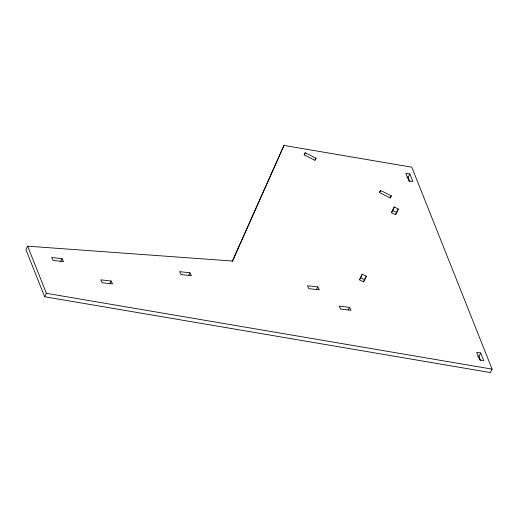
<?xml version="1.0" encoding="UTF-8"?>
<svg xmlns="http://www.w3.org/2000/svg" width="518" height="518" viewBox="0 0 518 518"><rect width="100%" height="100%" fill="white"/><g stroke="black" fill="none" stroke-linecap="round" stroke-linejoin="round"><path stroke-width="0.78" d="M232.142 261.519L283.993 145.435L411.791 167.178L492.1 369.14L490.358 372.565L44.652 296.749L25.9 249.592L27.642 246.173L232.582 261.046L283.993 145.435M305.219 152.784L304.202 154.921L314.957 160.308L315.98 158.165L305.219 152.784L304.17 154.837M380.529 190.462L379.506 192.605L390.268 197.986L391.284 195.843L380.529 190.462L379.48 192.515M359.498 279.746L362.263 274.184L366.31 276.211L363.597 281.902L359.55 279.875L362.263 274.184M391.504 212.574L394.263 207.012L398.31 209.039L395.597 214.73L391.55 212.704L394.263 207.012M363.545 281.766L366.31 276.211M395.545 214.594L398.31 209.039M60.664 261.422L62.063 258.683L51.69 257.537L53.179 260.457L63.546 261.596L62.063 258.683M44.652 296.749L46.393 293.324L27.642 246.173M109.686 283.734L111.085 280.996L100.712 279.856L102.201 282.77L112.568 283.916L111.085 280.996M188.539 275.537L189.938 272.798L179.571 271.652L181.054 274.566L191.42 275.712L189.938 272.798M314.931 160.217L315.98 158.165M316.414 289.646L317.812 286.907L307.439 285.768L308.929 288.681L319.295 289.821L317.812 286.907M390.235 197.902L391.284 195.843M409.764 181.533L408.113 177.376L409.855 173.951L405.84 173.271L408.87 180.892L412.885 181.572L409.855 173.951M348.154 310.055L349.546 307.316L339.18 306.17L340.669 309.084L351.036 310.23L349.546 307.316M480.613 360.567L478.956 356.41L480.704 352.991L476.69 352.305L479.72 359.926L483.734 360.612L480.704 352.991M406.772 177.15L408.113 177.376M477.622 356.183L478.956 356.41M46.393 293.324L492.1 369.14M392.521 210.438L396.561 212.464M360.515 277.609L364.562 279.636"/></g></svg>
